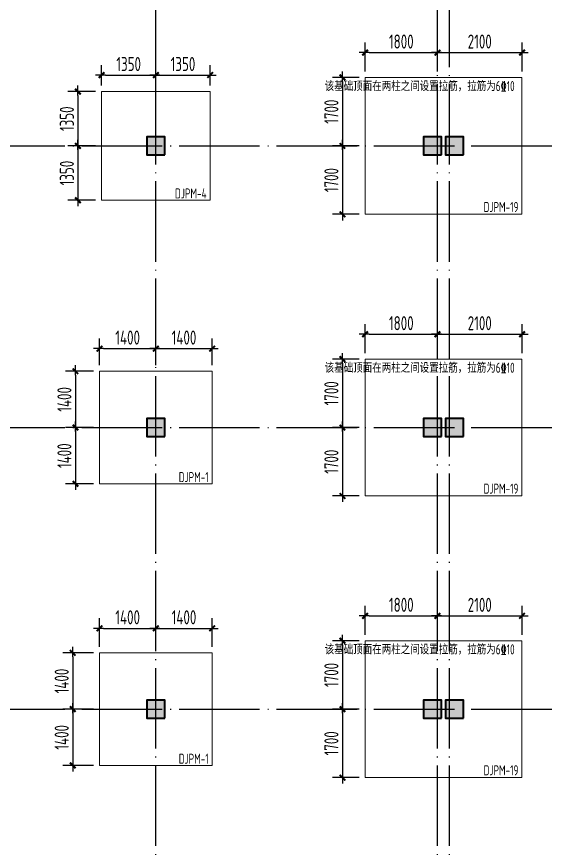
# Model space of a CAD drawing. Extents: x 8243024 to 8945023, y 669070 to 951310.
# Drawn here: x 8307786 to 8320972, y 724167 to 744911 of the extents above; entities that cross this region are included whole.
import ezdxf
from ezdxf.enums import TextEntityAlignment as Align

# ---------------------------------------------------------------- set-up
doc = ezdxf.new("R2010")
doc.units = 0
doc.header["$LTSCALE"] = 1000
doc.linetypes.add('DOTE', pattern=[2.42, 2, -0.2, 0.02, -0.2])
doc.layers.get('0').update_dxf_attribs({"linetype": 'CONTINUOUS'})
doc.layers.get('Defpoints').update_dxf_attribs({"linetype": 'CONTINUOUS'})
for name, color, linetype, lineweight in [('1505', 2, 'CONTINUOUS', 18), ('1526', 7, 'CONTINUOUS', 18), ('柱', 2, 'CONTINUOUS', 35)]:
    doc.layers.add(name, color=color, linetype=linetype, lineweight=lineweight)
for name, color, linetype in [('DIM', 3, 'CONTINUOUS'), ('DOTE', 1, 'DOTE'), ('柱涂实', 54, 'CONTINUOUS')]:
    doc.layers.add(name, color=color, linetype=linetype)
doc.styles.add('PkpmHz', font='Pkpmeng', dxfattribs={"width": 0.7, "bigfont": 'hztxt'})
doc.styles.add('TSSD_Dimension', font='Tssdeng.shx', dxfattribs={"width": 0.7, "bigfont": 'tssdchn.shx'})
doc.dimstyles.new('TSSD_100_100$0', dxfattribs={"dimtxt": 350, "dimasz": 100, "dimexe": 250, "dimexo": 150, "dimgap": 100, "dimtad": 1, "dimdec": 0, "dimzin": 0, "dimdsep": 46, "dimtxsty": 'TSSD_Dimension', "dimblk": '_TSDBK', "dimblk1": '_TSDBK', "dimblk2": '_TSDBK', "dimsah": 1, "dimcen": 0, "dimclrt": 7, "dimadec": 0, "dimazin": 0, "dimtfac": 1, "dimtdec": 0, "dimtix": 1, "dimtmove": 2, "dimatfit": 3, "dimldrblk": '_TSDBK', "dimfxl": 0, "dimtolj": 1, "dimtzin": 0, "dimarcsym": 0})

# ---------------------------------------------------------------- blocks, each defined once
blk = doc.blocks.new('_TSDBK')
blk.add_line((-1, 0), (1.5, 0))
at = {"const_width": 0.5}
blk.add_lwpolyline([(-0.7, -0.7), (0.7, 0.7)], dxfattribs=at)
blk = doc.blocks.new('*D3087')
at = {"layer": 'Defpoints', "color": 0}
for p in [(8316443, 743399), (8315881, 741699), (8316443, 741699)]:
    blk.add_point(p, dxfattribs=at)
at = {"layer": 'DIM', "color": 0, "lineweight": -2}
for p, q in [((8316293, 743399), (8315631, 743399)), ((8315881, 743299), (8315881, 741799)), ((8316293, 741699), (8315631, 741699))]:
    blk.add_line(p, q, dxfattribs=at)
at = {"layer": 'DIM', "color": 0, "lineweight": -2, "xscale": 100, "yscale": 100, "zscale": 100}
for p, rotation in [((8315881, 743399), 90), ((8315881, 741699), 270)]:
    blk.add_blockref('_TSDBK', p, dxfattribs=dict(at, rotation=rotation))
at = {"layer": 'DIM', "color": 7, "insert": (8315606, 742549), "char_height": 350, "attachment_point": 5, "rotation": 90, "style": 'TSSD_Dimension'}
blk.add_mtext('\\A1;1700', dxfattribs=at)
blk = doc.blocks.new('*D3088')
at = {"layer": 'Defpoints', "color": 0}
for p in [(8316443, 741699), (8315881, 739999), (8316443, 739999)]:
    blk.add_point(p, dxfattribs=at)
at = {"layer": 'DIM', "color": 0, "lineweight": -2}
for p, q in [((8316293, 741699), (8315631, 741699)), ((8315881, 741599), (8315881, 740099)), ((8316293, 739999), (8315631, 739999))]:
    blk.add_line(p, q, dxfattribs=at)
at = {"layer": 'DIM', "color": 0, "lineweight": -2, "xscale": 100, "yscale": 100, "zscale": 100}
for p, rotation in [((8315881, 741699), 90), ((8315881, 739999), 270)]:
    blk.add_blockref('_TSDBK', p, dxfattribs=dict(at, rotation=rotation))
at = {"layer": 'DIM', "color": 7, "insert": (8315606, 740849), "char_height": 350, "attachment_point": 5, "rotation": 90, "style": 'TSSD_Dimension'}
blk.add_mtext('\\A1;1700', dxfattribs=at)
blk = doc.blocks.new('*D3089')
at = {"layer": 'Defpoints', "color": 0}
for p in [(8318243, 744018), (8316443, 743399), (8318243, 743399)]:
    blk.add_point(p, dxfattribs=at)
at = {"layer": 'DIM', "color": 0, "lineweight": -2}
for p, q in [((8316443, 743549), (8316443, 744268)), ((8318243, 743549), (8318243, 744268)), ((8316543, 744018), (8318143, 744018))]:
    blk.add_line(p, q, dxfattribs=at)
at = {"layer": 'DIM', "color": 0, "lineweight": -2, "xscale": 100, "yscale": 100, "zscale": 100, "rotation": 180}
blk.add_blockref('_TSDBK', (8316443, 744018), dxfattribs=at)
at = {"layer": 'DIM', "color": 0, "lineweight": -2, "xscale": 100, "yscale": 100, "zscale": 100}
blk.add_blockref('_TSDBK', (8318243, 744018), dxfattribs=at)
at = {"layer": 'DIM', "color": 7, "insert": (8317343, 744293), "char_height": 350, "attachment_point": 5, "style": 'TSSD_Dimension'}
blk.add_mtext('\\A1;1800', dxfattribs=at)
blk = doc.blocks.new('*D3090')
at = {"layer": 'Defpoints', "color": 0}
for p in [(8320343, 744018), (8318243, 743399), (8320343, 743399)]:
    blk.add_point(p, dxfattribs=at)
at = {"layer": 'DIM', "color": 0, "lineweight": -2}
for p, q in [((8318243, 743549), (8318243, 744268)), ((8320343, 743549), (8320343, 744268)), ((8318343, 744018), (8320243, 744018))]:
    blk.add_line(p, q, dxfattribs=at)
at = {"layer": 'DIM', "color": 0, "lineweight": -2, "xscale": 100, "yscale": 100, "zscale": 100, "rotation": 180}
blk.add_blockref('_TSDBK', (8318243, 744018), dxfattribs=at)
at = {"layer": 'DIM', "color": 0, "lineweight": -2, "xscale": 100, "yscale": 100, "zscale": 100}
blk.add_blockref('_TSDBK', (8320343, 744018), dxfattribs=at)
at = {"layer": 'DIM', "color": 7, "insert": (8319293, 744293), "char_height": 350, "attachment_point": 5, "style": 'TSSD_Dimension'}
blk.add_mtext('\\A1;2100', dxfattribs=at)
blk = doc.blocks.new('*D3091')
at = {"layer": 'Defpoints', "color": 0}
for p in [(8316443, 736399), (8315881, 734699), (8316443, 734699)]:
    blk.add_point(p, dxfattribs=at)
at = {"layer": 'DIM', "color": 0, "lineweight": -2}
for p, q in [((8316293, 736399), (8315631, 736399)), ((8315881, 736299), (8315881, 734799)), ((8316293, 734699), (8315631, 734699))]:
    blk.add_line(p, q, dxfattribs=at)
at = {"layer": 'DIM', "color": 0, "lineweight": -2, "xscale": 100, "yscale": 100, "zscale": 100}
for p, rotation in [((8315881, 736399), 90), ((8315881, 734699), 270)]:
    blk.add_blockref('_TSDBK', p, dxfattribs=dict(at, rotation=rotation))
at = {"layer": 'DIM', "color": 7, "insert": (8315606, 735549), "char_height": 350, "attachment_point": 5, "rotation": 90, "style": 'TSSD_Dimension'}
blk.add_mtext('\\A1;1700', dxfattribs=at)
blk = doc.blocks.new('*D3092')
at = {"layer": 'Defpoints', "color": 0}
for p in [(8316443, 734699), (8315881, 732999), (8316443, 732999)]:
    blk.add_point(p, dxfattribs=at)
at = {"layer": 'DIM', "color": 0, "lineweight": -2}
for p, q in [((8316293, 734699), (8315631, 734699)), ((8315881, 734599), (8315881, 733099)), ((8316293, 732999), (8315631, 732999))]:
    blk.add_line(p, q, dxfattribs=at)
at = {"layer": 'DIM', "color": 0, "lineweight": -2, "xscale": 100, "yscale": 100, "zscale": 100}
for p, rotation in [((8315881, 734699), 90), ((8315881, 732999), 270)]:
    blk.add_blockref('_TSDBK', p, dxfattribs=dict(at, rotation=rotation))
at = {"layer": 'DIM', "color": 7, "insert": (8315606, 733849), "char_height": 350, "attachment_point": 5, "rotation": 90, "style": 'TSSD_Dimension'}
blk.add_mtext('\\A1;1700', dxfattribs=at)
blk = doc.blocks.new('*D3093')
at = {"layer": 'Defpoints', "color": 0}
for p in [(8318243, 737018), (8316443, 736399), (8318243, 736399)]:
    blk.add_point(p, dxfattribs=at)
at = {"layer": 'DIM', "color": 0, "lineweight": -2}
for p, q in [((8316443, 736549), (8316443, 737268)), ((8318243, 736549), (8318243, 737268)), ((8316543, 737018), (8318143, 737018))]:
    blk.add_line(p, q, dxfattribs=at)
at = {"layer": 'DIM', "color": 0, "lineweight": -2, "xscale": 100, "yscale": 100, "zscale": 100, "rotation": 180}
blk.add_blockref('_TSDBK', (8316443, 737018), dxfattribs=at)
at = {"layer": 'DIM', "color": 0, "lineweight": -2, "xscale": 100, "yscale": 100, "zscale": 100}
blk.add_blockref('_TSDBK', (8318243, 737018), dxfattribs=at)
at = {"layer": 'DIM', "color": 7, "insert": (8317343, 737293), "char_height": 350, "attachment_point": 5, "style": 'TSSD_Dimension'}
blk.add_mtext('\\A1;1800', dxfattribs=at)
blk = doc.blocks.new('*D3094')
at = {"layer": 'Defpoints', "color": 0}
for p in [(8320343, 737018), (8318243, 736399), (8320343, 736399)]:
    blk.add_point(p, dxfattribs=at)
at = {"layer": 'DIM', "color": 0, "lineweight": -2}
for p, q in [((8318243, 736549), (8318243, 737268)), ((8320343, 736549), (8320343, 737268)), ((8318343, 737018), (8320243, 737018))]:
    blk.add_line(p, q, dxfattribs=at)
at = {"layer": 'DIM', "color": 0, "lineweight": -2, "xscale": 100, "yscale": 100, "zscale": 100, "rotation": 180}
blk.add_blockref('_TSDBK', (8318243, 737018), dxfattribs=at)
at = {"layer": 'DIM', "color": 0, "lineweight": -2, "xscale": 100, "yscale": 100, "zscale": 100}
blk.add_blockref('_TSDBK', (8320343, 737018), dxfattribs=at)
at = {"layer": 'DIM', "color": 7, "insert": (8319293, 737293), "char_height": 350, "attachment_point": 5, "style": 'TSSD_Dimension'}
blk.add_mtext('\\A1;2100', dxfattribs=at)
blk = doc.blocks.new('*D3095')
at = {"layer": 'Defpoints', "color": 0}
for p in [(8316443, 729399), (8315881, 727699), (8316443, 727699)]:
    blk.add_point(p, dxfattribs=at)
at = {"layer": 'DIM', "color": 0, "lineweight": -2}
for p, q in [((8316293, 729399), (8315631, 729399)), ((8315881, 729299), (8315881, 727799)), ((8316293, 727699), (8315631, 727699))]:
    blk.add_line(p, q, dxfattribs=at)
at = {"layer": 'DIM', "color": 0, "lineweight": -2, "xscale": 100, "yscale": 100, "zscale": 100}
for p, rotation in [((8315881, 729399), 90), ((8315881, 727699), 270)]:
    blk.add_blockref('_TSDBK', p, dxfattribs=dict(at, rotation=rotation))
at = {"layer": 'DIM', "color": 7, "insert": (8315606, 728549), "char_height": 350, "attachment_point": 5, "rotation": 90, "style": 'TSSD_Dimension'}
blk.add_mtext('\\A1;1700', dxfattribs=at)
blk = doc.blocks.new('*D3096')
at = {"layer": 'Defpoints', "color": 0}
for p in [(8316443, 727699), (8315881, 725999), (8316443, 725999)]:
    blk.add_point(p, dxfattribs=at)
at = {"layer": 'DIM', "color": 0, "lineweight": -2}
for p, q in [((8316293, 727699), (8315631, 727699)), ((8315881, 727599), (8315881, 726099)), ((8316293, 725999), (8315631, 725999))]:
    blk.add_line(p, q, dxfattribs=at)
at = {"layer": 'DIM', "color": 0, "lineweight": -2, "xscale": 100, "yscale": 100, "zscale": 100}
for p, rotation in [((8315881, 727699), 90), ((8315881, 725999), 270)]:
    blk.add_blockref('_TSDBK', p, dxfattribs=dict(at, rotation=rotation))
at = {"layer": 'DIM', "color": 7, "insert": (8315606, 726849), "char_height": 350, "attachment_point": 5, "rotation": 90, "style": 'TSSD_Dimension'}
blk.add_mtext('\\A1;1700', dxfattribs=at)
blk = doc.blocks.new('*D3097')
at = {"layer": 'Defpoints', "color": 0}
for p in [(8318243, 730018), (8316443, 729399), (8318243, 729399)]:
    blk.add_point(p, dxfattribs=at)
at = {"layer": 'DIM', "color": 0, "lineweight": -2}
for p, q in [((8316443, 729549), (8316443, 730268)), ((8318243, 729549), (8318243, 730268)), ((8316543, 730018), (8318143, 730018))]:
    blk.add_line(p, q, dxfattribs=at)
at = {"layer": 'DIM', "color": 0, "lineweight": -2, "xscale": 100, "yscale": 100, "zscale": 100, "rotation": 180}
blk.add_blockref('_TSDBK', (8316443, 730018), dxfattribs=at)
at = {"layer": 'DIM', "color": 0, "lineweight": -2, "xscale": 100, "yscale": 100, "zscale": 100}
blk.add_blockref('_TSDBK', (8318243, 730018), dxfattribs=at)
at = {"layer": 'DIM', "color": 7, "insert": (8317343, 730293), "char_height": 350, "attachment_point": 5, "style": 'TSSD_Dimension'}
blk.add_mtext('\\A1;1800', dxfattribs=at)
blk = doc.blocks.new('*D3098')
at = {"layer": 'Defpoints', "color": 0}
for p in [(8320343, 730018), (8318243, 729399), (8320343, 729399)]:
    blk.add_point(p, dxfattribs=at)
at = {"layer": 'DIM', "color": 0, "lineweight": -2}
for p, q in [((8318243, 729549), (8318243, 730268)), ((8320343, 729549), (8320343, 730268)), ((8318343, 730018), (8320243, 730018))]:
    blk.add_line(p, q, dxfattribs=at)
at = {"layer": 'DIM', "color": 0, "lineweight": -2, "xscale": 100, "yscale": 100, "zscale": 100, "rotation": 180}
blk.add_blockref('_TSDBK', (8318243, 730018), dxfattribs=at)
at = {"layer": 'DIM', "color": 0, "lineweight": -2, "xscale": 100, "yscale": 100, "zscale": 100}
blk.add_blockref('_TSDBK', (8320343, 730018), dxfattribs=at)
at = {"layer": 'DIM', "color": 7, "insert": (8319293, 730293), "char_height": 350, "attachment_point": 5, "style": 'TSSD_Dimension'}
blk.add_mtext('\\A1;2100', dxfattribs=at)
blk = doc.blocks.new('*D3306')
at = {"layer": 'Defpoints', "color": 0}
for p in [(8309893, 743049), (8309307, 741699), (8309893, 741699)]:
    blk.add_point(p, dxfattribs=at)
at = {"layer": 'DIM', "color": 0, "lineweight": -2}
for p, q in [((8309743, 743049), (8309057, 743049)), ((8309307, 742949), (8309307, 741799)), ((8309743, 741699), (8309057, 741699))]:
    blk.add_line(p, q, dxfattribs=at)
at = {"layer": 'DIM', "color": 0, "lineweight": -2, "xscale": 100, "yscale": 100, "zscale": 100}
for p, rotation in [((8309307, 743049), 90), ((8309307, 741699), 270)]:
    blk.add_blockref('_TSDBK', p, dxfattribs=dict(at, rotation=rotation))
at = {"layer": 'DIM', "color": 7, "insert": (8309032, 742374), "char_height": 350, "attachment_point": 5, "rotation": 90, "style": 'TSSD_Dimension'}
blk.add_mtext('\\A1;1350', dxfattribs=at)
blk = doc.blocks.new('*D3307')
at = {"layer": 'Defpoints', "color": 0}
for p in [(8309893, 741699), (8309307, 740349), (8309893, 740349)]:
    blk.add_point(p, dxfattribs=at)
at = {"layer": 'DIM', "color": 0, "lineweight": -2}
for p, q in [((8309743, 741699), (8309057, 741699)), ((8309307, 741599), (8309307, 740449)), ((8309743, 740349), (8309057, 740349))]:
    blk.add_line(p, q, dxfattribs=at)
at = {"layer": 'DIM', "color": 0, "lineweight": -2, "xscale": 100, "yscale": 100, "zscale": 100}
for p, rotation in [((8309307, 741699), 90), ((8309307, 740349), 270)]:
    blk.add_blockref('_TSDBK', p, dxfattribs=dict(at, rotation=rotation))
at = {"layer": 'DIM', "color": 7, "insert": (8309032, 741024), "char_height": 350, "attachment_point": 5, "rotation": 90, "style": 'TSSD_Dimension'}
blk.add_mtext('\\A1;1350', dxfattribs=at)
blk = doc.blocks.new('*D3308')
at = {"layer": 'Defpoints', "color": 0}
for p in [(8311243, 743459), (8309893, 743049), (8311243, 743049)]:
    blk.add_point(p, dxfattribs=at)
at = {"layer": 'DIM', "color": 0, "lineweight": -2}
for p, q in [((8309893, 743199), (8309893, 743709)), ((8311243, 743199), (8311243, 743709)), ((8309993, 743459), (8311143, 743459))]:
    blk.add_line(p, q, dxfattribs=at)
at = {"layer": 'DIM', "color": 0, "lineweight": -2, "xscale": 100, "yscale": 100, "zscale": 100, "rotation": 180}
blk.add_blockref('_TSDBK', (8309893, 743459), dxfattribs=at)
at = {"layer": 'DIM', "color": 0, "lineweight": -2, "xscale": 100, "yscale": 100, "zscale": 100}
blk.add_blockref('_TSDBK', (8311243, 743459), dxfattribs=at)
at = {"layer": 'DIM', "color": 7, "insert": (8310568, 743734), "char_height": 350, "attachment_point": 5, "style": 'TSSD_Dimension'}
blk.add_mtext('\\A1;1350', dxfattribs=at)
blk = doc.blocks.new('*D3309')
at = {"layer": 'Defpoints', "color": 0}
for p in [(8312593, 743459), (8311243, 743049), (8312593, 743049)]:
    blk.add_point(p, dxfattribs=at)
at = {"layer": 'DIM', "color": 0, "lineweight": -2}
for p, q in [((8311243, 743199), (8311243, 743709)), ((8312593, 743199), (8312593, 743709)), ((8311343, 743459), (8312493, 743459))]:
    blk.add_line(p, q, dxfattribs=at)
at = {"layer": 'DIM', "color": 0, "lineweight": -2, "xscale": 100, "yscale": 100, "zscale": 100, "rotation": 180}
blk.add_blockref('_TSDBK', (8311243, 743459), dxfattribs=at)
at = {"layer": 'DIM', "color": 0, "lineweight": -2, "xscale": 100, "yscale": 100, "zscale": 100}
blk.add_blockref('_TSDBK', (8312593, 743459), dxfattribs=at)
at = {"layer": 'DIM', "color": 7, "insert": (8311918, 743734), "char_height": 350, "attachment_point": 5, "style": 'TSSD_Dimension'}
blk.add_mtext('\\A1;1350', dxfattribs=at)
blk = doc.blocks.new('*D3362')
at = {"layer": 'Defpoints', "color": 0}
for p in [(8309843, 736099), (8309246, 734699), (8309843, 734699)]:
    blk.add_point(p, dxfattribs=at)
at = {"layer": 'DIM', "color": 0, "lineweight": -2}
for p, q in [((8309693, 736099), (8308996, 736099)), ((8309246, 735999), (8309246, 734799)), ((8309693, 734699), (8308996, 734699))]:
    blk.add_line(p, q, dxfattribs=at)
at = {"layer": 'DIM', "color": 0, "lineweight": -2, "xscale": 100, "yscale": 100, "zscale": 100}
for p, rotation in [((8309246, 736099), 90), ((8309246, 734699), 270)]:
    blk.add_blockref('_TSDBK', p, dxfattribs=dict(at, rotation=rotation))
at = {"layer": 'DIM', "color": 7, "insert": (8308971, 735399), "char_height": 350, "attachment_point": 5, "rotation": 90, "style": 'TSSD_Dimension'}
blk.add_mtext('\\A1;1400', dxfattribs=at)
blk = doc.blocks.new('*D3363')
at = {"layer": 'Defpoints', "color": 0}
for p in [(8309843, 734699), (8309246, 733299), (8309843, 733299)]:
    blk.add_point(p, dxfattribs=at)
at = {"layer": 'DIM', "color": 0, "lineweight": -2}
for p, q in [((8309693, 734699), (8308996, 734699)), ((8309246, 734599), (8309246, 733399)), ((8309693, 733299), (8308996, 733299))]:
    blk.add_line(p, q, dxfattribs=at)
at = {"layer": 'DIM', "color": 0, "lineweight": -2, "xscale": 100, "yscale": 100, "zscale": 100}
for p, rotation in [((8309246, 734699), 90), ((8309246, 733299), 270)]:
    blk.add_blockref('_TSDBK', p, dxfattribs=dict(at, rotation=rotation))
at = {"layer": 'DIM', "color": 7, "insert": (8308971, 733999), "char_height": 350, "attachment_point": 5, "rotation": 90, "style": 'TSSD_Dimension'}
blk.add_mtext('\\A1;1400', dxfattribs=at)
blk = doc.blocks.new('*D3364')
at = {"layer": 'Defpoints', "color": 0}
for p in [(8311243, 736660), (8309843, 736099), (8311243, 736099)]:
    blk.add_point(p, dxfattribs=at)
at = {"layer": 'DIM', "color": 0, "lineweight": -2}
for p, q in [((8309843, 736249), (8309843, 736910)), ((8311243, 736249), (8311243, 736910)), ((8309943, 736660), (8311143, 736660))]:
    blk.add_line(p, q, dxfattribs=at)
at = {"layer": 'DIM', "color": 0, "lineweight": -2, "xscale": 100, "yscale": 100, "zscale": 100, "rotation": 180}
blk.add_blockref('_TSDBK', (8309843, 736660), dxfattribs=at)
at = {"layer": 'DIM', "color": 0, "lineweight": -2, "xscale": 100, "yscale": 100, "zscale": 100}
blk.add_blockref('_TSDBK', (8311243, 736660), dxfattribs=at)
at = {"layer": 'DIM', "color": 7, "insert": (8310543, 736935), "char_height": 350, "attachment_point": 5, "style": 'TSSD_Dimension'}
blk.add_mtext('\\A1;1400', dxfattribs=at)
blk = doc.blocks.new('*D3365')
at = {"layer": 'Defpoints', "color": 0}
for p in [(8312643, 736660), (8311243, 736099), (8312643, 736099)]:
    blk.add_point(p, dxfattribs=at)
at = {"layer": 'DIM', "color": 0, "lineweight": -2}
for p, q in [((8311243, 736249), (8311243, 736910)), ((8312643, 736249), (8312643, 736910)), ((8311343, 736660), (8312543, 736660))]:
    blk.add_line(p, q, dxfattribs=at)
at = {"layer": 'DIM', "color": 0, "lineweight": -2, "xscale": 100, "yscale": 100, "zscale": 100, "rotation": 180}
blk.add_blockref('_TSDBK', (8311243, 736660), dxfattribs=at)
at = {"layer": 'DIM', "color": 0, "lineweight": -2, "xscale": 100, "yscale": 100, "zscale": 100}
blk.add_blockref('_TSDBK', (8312643, 736660), dxfattribs=at)
at = {"layer": 'DIM', "color": 7, "insert": (8311943, 736935), "char_height": 350, "attachment_point": 5, "style": 'TSSD_Dimension'}
blk.add_mtext('\\A1;1400', dxfattribs=at)
blk = doc.blocks.new('*D3422')
at = {"layer": 'Defpoints', "color": 0}
for p in [(8309843, 729099), (8309179, 727699), (8309843, 727699)]:
    blk.add_point(p, dxfattribs=at)
at = {"layer": 'DIM', "color": 0, "lineweight": -2}
for p, q in [((8309693, 729099), (8308929, 729099)), ((8309179, 728999), (8309179, 727799)), ((8309693, 727699), (8308929, 727699))]:
    blk.add_line(p, q, dxfattribs=at)
at = {"layer": 'DIM', "color": 0, "lineweight": -2, "xscale": 100, "yscale": 100, "zscale": 100}
for p, rotation in [((8309179, 729099), 90), ((8309179, 727699), 270)]:
    blk.add_blockref('_TSDBK', p, dxfattribs=dict(at, rotation=rotation))
at = {"layer": 'DIM', "color": 7, "insert": (8308904, 728399), "char_height": 350, "attachment_point": 5, "rotation": 90, "style": 'TSSD_Dimension'}
blk.add_mtext('\\A1;1400', dxfattribs=at)
blk = doc.blocks.new('*D3423')
at = {"layer": 'Defpoints', "color": 0}
for p in [(8309843, 727699), (8309179, 726299), (8309843, 726299)]:
    blk.add_point(p, dxfattribs=at)
at = {"layer": 'DIM', "color": 0, "lineweight": -2}
for p, q in [((8309693, 727699), (8308929, 727699)), ((8309179, 727599), (8309179, 726399)), ((8309693, 726299), (8308929, 726299))]:
    blk.add_line(p, q, dxfattribs=at)
at = {"layer": 'DIM', "color": 0, "lineweight": -2, "xscale": 100, "yscale": 100, "zscale": 100}
for p, rotation in [((8309179, 727699), 90), ((8309179, 726299), 270)]:
    blk.add_blockref('_TSDBK', p, dxfattribs=dict(at, rotation=rotation))
at = {"layer": 'DIM', "color": 7, "insert": (8308904, 726999), "char_height": 350, "attachment_point": 5, "rotation": 90, "style": 'TSSD_Dimension'}
blk.add_mtext('\\A1;1400', dxfattribs=at)
blk = doc.blocks.new('*D3424')
at = {"layer": 'Defpoints', "color": 0}
for p in [(8311243, 729708), (8309843, 729099), (8311243, 729099)]:
    blk.add_point(p, dxfattribs=at)
at = {"layer": 'DIM', "color": 0, "lineweight": -2}
for p, q in [((8309843, 729249), (8309843, 729958)), ((8311243, 729249), (8311243, 729958)), ((8309943, 729708), (8311143, 729708))]:
    blk.add_line(p, q, dxfattribs=at)
at = {"layer": 'DIM', "color": 0, "lineweight": -2, "xscale": 100, "yscale": 100, "zscale": 100, "rotation": 180}
blk.add_blockref('_TSDBK', (8309843, 729708), dxfattribs=at)
at = {"layer": 'DIM', "color": 0, "lineweight": -2, "xscale": 100, "yscale": 100, "zscale": 100}
blk.add_blockref('_TSDBK', (8311243, 729708), dxfattribs=at)
at = {"layer": 'DIM', "color": 7, "insert": (8310543, 729983), "char_height": 350, "attachment_point": 5, "style": 'TSSD_Dimension'}
blk.add_mtext('\\A1;1400', dxfattribs=at)
blk = doc.blocks.new('*D3425')
at = {"layer": 'Defpoints', "color": 0}
for p in [(8312643, 729708), (8311243, 729099), (8312643, 729099)]:
    blk.add_point(p, dxfattribs=at)
at = {"layer": 'DIM', "color": 0, "lineweight": -2}
for p, q in [((8311243, 729249), (8311243, 729958)), ((8312643, 729249), (8312643, 729958)), ((8311343, 729708), (8312543, 729708))]:
    blk.add_line(p, q, dxfattribs=at)
at = {"layer": 'DIM', "color": 0, "lineweight": -2, "xscale": 100, "yscale": 100, "zscale": 100, "rotation": 180}
blk.add_blockref('_TSDBK', (8311243, 729708), dxfattribs=at)
at = {"layer": 'DIM', "color": 0, "lineweight": -2, "xscale": 100, "yscale": 100, "zscale": 100}
blk.add_blockref('_TSDBK', (8312643, 729708), dxfattribs=at)
at = {"layer": 'DIM', "color": 7, "insert": (8311943, 729983), "char_height": 350, "attachment_point": 5, "style": 'TSSD_Dimension'}
blk.add_mtext('\\A1;1400', dxfattribs=at)

msp = doc.modelspace()

# ---------------------------------------------------------------- hatches: boundary and pattern name
at = {"layer": '柱涂实'}
for points in [[(8311467.7, 741474.4), (8311467.7, 741924.4), (8311017.7, 741924.4), (8311017.7, 741474.4)], [(8318342.7, 741474.4), (8318342.7, 741924.4), (8317892.7, 741924.4), (8317892.7, 741474.4)], [(8318892.7, 741474.4), (8318892.7, 741924.4), (8318442.7, 741924.4), (8318442.7, 741474.4)], [(8311467.7, 734474.4), (8311467.7, 734924.4), (8311017.7, 734924.4), (8311017.7, 734474.4)], [(8318342.7, 734474.4), (8318342.7, 734924.4), (8317892.7, 734924.4), (8317892.7, 734474.4)], [(8318892.7, 734474.4), (8318892.7, 734924.4), (8318442.7, 734924.4), (8318442.7, 734474.4)], [(8311467.7, 727474.4), (8311467.7, 727924.4), (8311017.7, 727924.4), (8311017.7, 727474.4)], [(8318342.7, 727474.4), (8318342.7, 727924.4), (8317892.7, 727924.4), (8317892.7, 727474.4)], [(8318892.7, 727474.4), (8318892.7, 727924.4), (8318442.7, 727924.4), (8318442.7, 727474.4)]]:
    msp.add_hatch(color=256, dxfattribs=at).paths.add_polyline_path(points)

# ---------------------------------------------------------------- linework, layer by layer
at = {"layer": '1505'}
for points in [[(8316442.7, 739999.4), (8320342.7, 739999.4), (8320342.7, 743399.4), (8316442.7, 743399.4)], [(8309892.7, 740349.4), (8312592.7, 740349.4), (8312592.7, 743049.4), (8309892.7, 743049.4)], [(8316442.7, 732999.4), (8320342.7, 732999.4), (8320342.7, 736399.4), (8316442.7, 736399.4)], [(8309842.7, 733299.4), (8312642.7, 733299.4), (8312642.7, 736099.4), (8309842.7, 736099.4)], [(8316442.7, 725999.4), (8320342.7, 725999.4), (8320342.7, 729399.4), (8316442.7, 729399.4)], [(8309842.7, 726299.4), (8312642.7, 726299.4), (8312642.7, 729099.4), (8309842.7, 729099.4)]]:
    msp.add_lwpolyline(points, close=True, dxfattribs=at)
at = {"layer": 'DOTE'}
for p, q in [((8311242.7, 712199.4), (8311242.7, 757199.4)), ((8318242.7, 712199.4), (8318242.7, 757199.4)), ((8318542.7, 712199.4), (8318542.7, 757199.4)), ((8253742.7, 741699.4), (8383042.7, 741699.4)), ((8253742.7, 734699.4), (8383042.7, 734699.4)), ((8253742.7, 727699.4), (8383042.7, 727699.4))]:
    msp.add_line(p, q, dxfattribs=at)
at = {"layer": '柱'}
for points in [[(8311467.7, 741474.4), (8311467.7, 741924.4), (8311017.7, 741924.4), (8311017.7, 741474.4)], [(8318342.7, 741474.4), (8318342.7, 741924.4), (8317892.7, 741924.4), (8317892.7, 741474.4)], [(8318892.7, 741474.4), (8318892.7, 741924.4), (8318442.7, 741924.4), (8318442.7, 741474.4)], [(8311467.7, 734474.4), (8311467.7, 734924.4), (8311017.7, 734924.4), (8311017.7, 734474.4)], [(8318342.7, 734474.4), (8318342.7, 734924.4), (8317892.7, 734924.4), (8317892.7, 734474.4)], [(8318892.7, 734474.4), (8318892.7, 734924.4), (8318442.7, 734924.4), (8318442.7, 734474.4)], [(8311467.7, 727474.4), (8311467.7, 727924.4), (8311017.7, 727924.4), (8311017.7, 727474.4)], [(8318342.7, 727474.4), (8318342.7, 727924.4), (8317892.7, 727924.4), (8317892.7, 727474.4)], [(8318892.7, 727474.4), (8318892.7, 727924.4), (8318442.7, 727924.4), (8318442.7, 727474.4)]]:
    msp.add_lwpolyline(points, close=True, dxfattribs=at)
at = {"layer": '柱涂实', "linetype": 'Continuous'}
for points in [[(8311467.7, 741474.4), (8311467.7, 741924.4), (8311017.7, 741924.4), (8311017.7, 741474.4)], [(8318342.7, 741474.4), (8318342.7, 741924.4), (8317892.7, 741924.4), (8317892.7, 741474.4)], [(8318892.7, 741474.4), (8318892.7, 741924.4), (8318442.7, 741924.4), (8318442.7, 741474.4)], [(8311467.7, 734474.4), (8311467.7, 734924.4), (8311017.7, 734924.4), (8311017.7, 734474.4)], [(8318342.7, 734474.4), (8318342.7, 734924.4), (8317892.7, 734924.4), (8317892.7, 734474.4)], [(8318892.7, 734474.4), (8318892.7, 734924.4), (8318442.7, 734924.4), (8318442.7, 734474.4)], [(8311467.7, 727474.4), (8311467.7, 727924.4), (8311017.7, 727924.4), (8311017.7, 727474.4)], [(8318342.7, 727474.4), (8318342.7, 727924.4), (8317892.7, 727924.4), (8317892.7, 727474.4)], [(8318892.7, 727474.4), (8318892.7, 727924.4), (8318442.7, 727924.4), (8318442.7, 727474.4)]]:
    msp.add_lwpolyline(points, close=True, dxfattribs=at)

# ---------------------------------------------------------------- texts
at = {"layer": '1526', "style": 'PkpmHz', "width": 0.7}
for s, p in [('该基础顶面在两柱之间设置拉筋，拉筋为6%%13210', (8320160.3, 743060.7)), ('DJPM-4', (8312505.2, 740392.4)), ('DJPM-19', (8320255.2, 740055.9)), ('该基础顶面在两柱之间设置拉筋，拉筋为6%%13210', (8320160.3, 736060.7)), ('DJPM-1', (8312555.2, 733342.4)), ('DJPM-19', (8320255.2, 733055.9)), ('该基础顶面在两柱之间设置拉筋，拉筋为6%%13210', (8320160.3, 729060.7)), ('DJPM-1', (8312555.2, 726342.4)), ('DJPM-19', (8320255.2, 726055.9))]:
    msp.add_text(s, height=250, dxfattribs=at).set_placement(p, align=Align.RIGHT)

# ---------------------------------------------------------------- dimensions: what is measured, and where the dimension line sits
at = {"layer": 'DIM'}
for base, p1, p2, picture, middle in [((8318242.7, 744017.9), (8316442.7, 743399.4), (8318242.7, 743399.4), '*D3089', (8317342.7, 744292.9)), ((8320342.7, 744017.9), (8318242.7, 743399.4), (8320342.7, 743399.4), '*D3090', (8319292.7, 744292.9)), ((8311242.7, 743459.3), (8309892.7, 743049.4), (8311242.7, 743049.4), '*D3308', (8310567.7, 743734.3)), ((8312592.7, 743459.3), (8311242.7, 743049.4), (8312592.7, 743049.4), '*D3309', (8311917.7, 743734.3)), ((8318242.7, 737017.9), (8316442.7, 736399.4), (8318242.7, 736399.4), '*D3093', (8317342.7, 737292.9)), ((8320342.7, 737017.9), (8318242.7, 736399.4), (8320342.7, 736399.4), '*D3094', (8319292.7, 737292.9)), ((8311242.7, 736659.8), (8309842.7, 736099.4), (8311242.7, 736099.4), '*D3364', (8310542.7, 736934.8)), ((8312642.7, 736659.8), (8311242.7, 736099.4), (8312642.7, 736099.4), '*D3365', (8311942.7, 736934.8)), ((8318242.7, 730017.9), (8316442.7, 729399.4), (8318242.7, 729399.4), '*D3097', (8317342.7, 730292.9)), ((8320342.7, 730017.9), (8318242.7, 729399.4), (8320342.7, 729399.4), '*D3098', (8319292.7, 730292.9)), ((8311242.7, 729708), (8309842.7, 729099.4), (8311242.7, 729099.4), '*D3424', (8310542.7, 729983)), ((8312642.7, 729708), (8311242.7, 729099.4), (8312642.7, 729099.4), '*D3425', (8311942.7, 729983))]:
    dim = msp.add_linear_dim(base=base, p1=p1, p2=p2, dimstyle='TSSD_100_100$0', dxfattribs=at)
    dim.commit()
    dim.dimension.update_dxf_attribs({"geometry": picture, "text_midpoint": middle})
for base, p1, p2, picture, middle in [((8315881.1, 741699.4), (8316442.7, 743399.4), (8316442.7, 741699.4), '*D3087', (8315606.1, 742549.4)), ((8309307, 741699.4), (8309892.7, 743049.4), (8309892.7, 741699.4), '*D3306', (8309032, 742374.4)), ((8309307, 740349.4), (8309892.7, 741699.4), (8309892.7, 740349.4), '*D3307', (8309032, 741024.4)), ((8315881.1, 739999.4), (8316442.7, 741699.4), (8316442.7, 739999.4), '*D3088', (8315606.1, 740849.4)), ((8315881.1, 734699.4), (8316442.7, 736399.4), (8316442.7, 734699.4), '*D3091', (8315606.1, 735549.4)), ((8309246.3, 734699.4), (8309842.7, 736099.4), (8309842.7, 734699.4), '*D3362', (8308971.3, 735399.4)), ((8309246.3, 733299.4), (8309842.7, 734699.4), (8309842.7, 733299.4), '*D3363', (8308971.3, 733999.4)), ((8315881.1, 732999.4), (8316442.7, 734699.4), (8316442.7, 732999.4), '*D3092', (8315606.1, 733849.4)), ((8315881.1, 727699.4), (8316442.7, 729399.4), (8316442.7, 727699.4), '*D3095', (8315606.1, 728549.4)), ((8309178.8, 727699.4), (8309842.7, 729099.4), (8309842.7, 727699.4), '*D3422', (8308903.8, 728399.4)), ((8309178.8, 726299.4), (8309842.7, 727699.4), (8309842.7, 726299.4), '*D3423', (8308903.8, 726999.4)), ((8315881.1, 725999.4), (8316442.7, 727699.4), (8316442.7, 725999.4), '*D3096', (8315606.1, 726849.4))]:
    dim = msp.add_linear_dim(base=base, p1=p1, p2=p2, angle=90, dimstyle='TSSD_100_100$0', dxfattribs=at)
    dim.commit()
    dim.dimension.update_dxf_attribs({"geometry": picture, "text_midpoint": middle})

doc.saveas('drawing.dxf')
